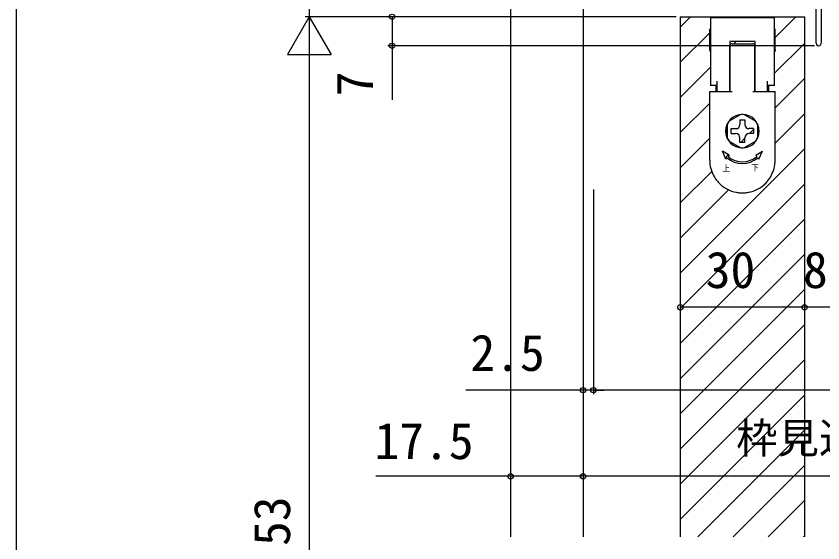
# Model space of a CAD drawing. Units: millimetres, scale not verified. Extents: x -525 to 525, y -783 to 780.
# Drawn here: x -524.9 to -330, y 326.5 to 453.6 of the extents above; entities that cross this region are included whole.
import ezdxf
from ezdxf.enums import TextEntityAlignment as Align

# ---------------------------------------------------------------- set-up
doc = ezdxf.new("R2010")
doc.units = ezdxf.units.MM
doc.header["$LTSCALE"] = 4
for name, color, linetype in [('0-3_YKK_11', 7, 'Continuous'), ('0-4_YKK_12', 2, 'Continuous'), ('0-5_YKK_13', 4, 'Continuous'), ('0-7_YKK_D', 6, 'Continuous'), ('0-8_YKK_ZWAK', 7, 'Continuous')]:
    doc.layers.add(name, color=color, linetype=linetype)
doc.styles.add('ＭＳ ゴシック', font='')
doc.styles.get('ＭＳ ゴシック').set_extended_font_data('MS Gothic')

msp = doc.modelspace()

# ---------------------------------------------------------------- linework, layer by layer
at = {"layer": '0-3_YKK_11'}
msp.add_line((-330.433, 476.429), (-330.433, 447.029), dxfattribs=at)
msp.add_lwpolyline([(-331.633, 447.029), (-331.633, 469.629), (-334.933, 469.629), (-334.933, 464.629)], dxfattribs=at)
msp.add_arc((-331.033, 447.029), 0.6, 179.99999, 0.00001, dxfattribs=at)
at = {"layer": '0-4_YKK_12'}
for p, q in [((-405.432, 508.929), (-405.433, 327.931)), ((-387.933, 484.929), (-387.933, 327.931)), ((-364.433, 453.43), (-334.433, 453.43)), ((-364.433, 453.43), (-364.433, 327.931)), ((-364.433, 450.945), (-361.949, 453.43)), ((-353.663, 453.23), (-353.464, 453.43)), ((-345.178, 453.23), (-344.978, 453.43)), ((-341.533, 448.39), (-336.493, 453.43)), ((-334.433, 453.43), (-334.433, 327.931)), ((-364.433, 442.46), (-357.333, 449.56)), ((-351.478, 446.93), (-350.978, 447.43)), ((-341.733, 439.704), (-334.433, 447.004)), ((-352.483, 445.925), (-352.433, 445.975)), ((-346.433, 443.49), (-346.383, 443.54)), ((-364.433, 433.975), (-357.133, 441.275)), ((-352.483, 437.44), (-352.433, 437.49)), ((-341.533, 431.419), (-334.433, 438.519)), ((-364.433, 425.49), (-357.333, 432.59)), ((-341.533, 422.934), (-334.433, 430.034)), ((-345.733, 427.219), (-345.657, 427.295)), ((-347.722, 425.23), (-346.733, 426.219)), ((-364.433, 417.004), (-357.333, 424.104)), ((-349.822, 423.13), (-348.833, 424.119)), ((-364.433, 391.548), (-334.433, 421.548)), ((-350.898, 422.054), (-350.677, 422.275)), ((-353.558, 419.394), (-352.835, 420.118)), ((-364.433, 408.519), (-356.848, 416.104)), ((-364.433, 383.063), (-334.433, 413.063)), ((-364.433, 400.034), (-352.789, 411.678)), ((-364.433, 374.578), (-334.433, 404.578)), ((-364.433, 366.093), (-334.433, 396.093)), ((-364.433, 357.607), (-334.433, 387.607)), ((-364.433, 349.122), (-334.433, 379.122)), ((-364.433, 340.637), (-334.433, 370.637)), ((-364.433, 332.152), (-334.433, 362.152)), ((-360.168, 327.931), (-334.433, 353.666)), ((-351.683, 327.931), (-334.433, 345.181)), ((-343.198, 327.931), (-334.433, 336.696)), ((-334.712, 327.931), (-334.433, 328.21))]:
    msp.add_line(p, q, dxfattribs=at)
at = {"layer": '0-5_YKK_13'}
for p, q in [((-357.133, 453.23), (-341.733, 453.23)), ((-357.133, 453.23), (-357.133, 436.73)), ((-341.733, 453.23), (-341.733, 436.73)), ((-357.133, 450.43), (-357.333, 450.43)), ((-341.533, 447.037), (-341.533, 449.93)), ((-357.333, 446.591), (-357.333, 447.037)), ((-357.333, 445.418), (-357.333, 446.591)), ((-352.483, 447.43), (-352.483, 435.43)), ((-346.383, 447.43), (-352.483, 447.43)), ((-352.433, 445.93), (-352.433, 446.43)), ((-351.933, 446.93), (-346.933, 446.93)), ((-346.433, 445.93), (-346.433, 446.43)), ((-346.383, 435.43), (-346.383, 447.43)), ((-357.333, 445.418), (-357.333, 445.151)), ((-357.333, 445.151), (-357.333, 445.118)), ((-357.333, 445.118), (-357.133, 445.118)), ((-352.483, 445.118), (-352.433, 445.118)), ((-352.433, 445.43), (-352.433, 445.93)), ((-352.433, 445.151), (-352.433, 445.418)), ((-352.433, 445.118), (-352.433, 445.151)), ((-352.433, 444.133), (-352.433, 445.118)), ((-346.433, 445.418), (-346.433, 445.427)), ((-346.433, 444.133), (-346.433, 445.118)), ((-346.433, 445.118), (-346.383, 445.118)), ((-341.733, 445.118), (-341.533, 445.118)), ((-341.533, 445.418), (-341.533, 445.151)), ((-341.533, 445.151), (-341.533, 445.118)), ((-346.433, 441.888), (-346.433, 443.418)), ((-352.433, 441.43), (-352.433, 441.888)), ((-352.433, 441.395), (-352.433, 441.43)), ((-352.433, 437.93), (-352.433, 439.93)), ((-346.433, 437.93), (-346.433, 439.93)), ((-357.133, 436.93), (-355.533, 436.93)), ((-355.758, 435.43), (-355.758, 436.93)), ((-355.533, 435.43), (-355.533, 437.93)), ((-352.433, 436.846), (-352.433, 437.93)), ((-352.433, 436.43), (-352.433, 436.846)), ((-346.433, 436.846), (-346.433, 437.93)), ((-346.433, 436.43), (-346.433, 436.846)), ((-343.333, 435.43), (-343.333, 437.93)), ((-343.333, 436.93), (-341.733, 436.93)), ((-343.108, 436.93), (-343.108, 435.43)), ((-357.333, 435.43), (-355.533, 435.43)), ((-357.333, 431.13), (-357.333, 435.43)), ((-352.433, 435.43), (-351.933, 435.43)), ((-346.933, 435.43), (-346.433, 435.43)), ((-346.433, 435.93), (-346.433, 436.43)), ((-346.433, 435.43), (-346.433, 435.93)), ((-346.433, 435.43), (-346.383, 435.43)), ((-341.533, 431.13), (-341.533, 435.43)), ((-357.333, 430.13), (-357.333, 431.13)), ((-341.533, 430.13), (-341.533, 431.13)), ((-357.333, 429.255), (-357.333, 430.13)), ((-357.333, 428.791), (-357.333, 429.255)), ((-357.333, 428.63), (-357.333, 428.791)), ((-349.967, 429.794), (-352.599, 428.274)), ((-346.267, 428.274), (-348.899, 429.794)), ((-341.533, 429.255), (-341.533, 430.13)), ((-353.183, 427.359), (-353.183, 424.3)), ((-353.133, 427.349), (-353.133, 424.31)), ((-350.033, 428.53), (-348.833, 428.53)), ((-350.033, 428.53), (-350.033, 427.43)), ((-348.833, 428.53), (-348.833, 427.43)), ((-345.733, 424.31), (-345.733, 427.349)), ((-345.683, 424.3), (-345.683, 427.359)), ((-341.533, 426.13), (-341.533, 428.13)), ((-357.333, 425.63), (-357.333, 426.13)), ((-357.333, 424.63), (-357.333, 425.004)), ((-352.133, 425.23), (-352.133, 426.43)), ((-352.133, 426.43), (-351.033, 426.43)), ((-352.133, 425.23), (-351.033, 425.23)), ((-346.733, 426.43), (-347.833, 426.43)), ((-346.733, 425.23), (-347.833, 425.23)), ((-346.733, 426.43), (-346.733, 425.23)), ((-341.533, 425.63), (-341.533, 426.13)), ((-341.533, 424.63), (-341.533, 425.004)), ((-357.333, 424.573), (-357.333, 424.63)), ((-357.333, 424.294), (-357.333, 424.573)), ((-357.333, 424.273), (-357.333, 424.294)), ((-357.333, 424.13), (-357.333, 424.273)), ((-357.333, 423.63), (-357.333, 424.13)), ((-357.333, 423.13), (-357.333, 423.63)), ((-357.333, 418.83), (-357.333, 423.13)), ((-352.599, 423.385), (-349.967, 421.865)), ((-350.033, 423.13), (-350.033, 424.23)), ((-348.833, 423.13), (-350.033, 423.13)), ((-348.899, 421.865), (-346.267, 423.385)), ((-348.833, 423.13), (-348.833, 424.23)), ((-341.533, 424.573), (-341.533, 424.63)), ((-341.533, 424.294), (-341.533, 424.573)), ((-341.533, 424.273), (-341.533, 424.294)), ((-341.533, 424.13), (-341.533, 424.273)), ((-341.533, 423.63), (-341.533, 424.13)), ((-341.533, 423.13), (-341.533, 423.63)), ((-341.533, 418.83), (-341.533, 423.13)), ((-353.418, 419.08), (-354.283, 421.03)), ((-352.647, 419.999), (-354.283, 421.03)), ((-346.219, 419.999), (-344.583, 421.03)), ((-345.448, 419.08), (-344.583, 421.03)), ((-353.418, 419.08), (-353.161, 419.387)), ((-352.647, 419.999), (-352.904, 419.693)), ((-346.219, 419.999), (-345.962, 419.693)), ((-345.448, 419.08), (-345.705, 419.387))]:
    msp.add_line(p, q, dxfattribs=at)
for points in [[(-357.333, 447.037), (-357.333, 449.93), (-357.333, 450.43)], [(-341.533, 449.93), (-341.533, 450.43), (-341.733, 450.43)], [(-341.533, 445.418), (-341.533, 446.591), (-341.533, 447.037)], [(-352.433, 445.418), (-352.433, 445.427), (-352.433, 445.43)], [(-346.433, 445.427), (-346.433, 445.43), (-346.433, 445.93)], [(-346.433, 445.118), (-346.433, 445.151), (-346.433, 445.418)], [(-352.433, 443.633), (-352.433, 443.99), (-352.433, 444.133)], [(-352.433, 441.888), (-352.433, 443.418), (-352.433, 443.633)], [(-346.433, 443.418), (-346.433, 443.633), (-346.433, 443.99), (-346.433, 444.133)], [(-352.433, 439.93), (-352.433, 441.388), (-352.433, 441.395)], [(-346.433, 441.395), (-346.433, 441.43), (-346.433, 441.888)], [(-346.433, 439.93), (-346.433, 441.388), (-346.433, 441.395)], [(-355.533, 435.43), (-352.483, 435.43), (-352.433, 435.43)], [(-352.433, 435.43), (-352.433, 435.93), (-352.433, 436.43)], [(-346.383, 435.43), (-343.333, 435.43), (-341.533, 435.43)], [(-341.533, 428.13), (-341.533, 428.63), (-341.533, 428.791), (-341.533, 429.255)], [(-357.333, 426.13), (-357.333, 428.13), (-357.333, 428.63)], [(-357.333, 425.004), (-357.333, 425.468), (-357.333, 425.63)], [(-341.533, 425.004), (-341.533, 425.468), (-341.533, 425.63)]]:
    msp.add_lwpolyline(points, dxfattribs=at)
for centre, radius, start, end in [((-351.933, 446.43), 0.5, 90, 180), ((-346.933, 446.43), 0.5, 0, 90), ((-349.433, 425.83), 4.05, 0, 180), ((-349.433, 425.83), 4, 82.33165, 97.66835), ((-349.433, 425.83), 4.05, 136.2623, 157.80839), ((-349.433, 425.83), 4, 142.33165, 157.66835), ((-351.033, 427.43), 1, 270, 0), ((-347.833, 427.43), 1, 180, 270), ((-349.433, 425.83), 4, 22.33165, 37.82349), ((-349.433, 425.83), 4.05, 180, 0), ((-351.033, 424.23), 1, 0, 90), ((-347.833, 424.23), 1, 90, 180), ((-349.433, 425.83), 4, 202.33165, 217.82349), ((-349.433, 425.83), 4, 322.17651, 337.66835), ((-349.433, 425.83), 4, 262.17651, 277.82349), ((-349.433, 423.83), 5.8, 230, 310), ((-349.433, 423.83), 5.4, 230, 310), ((-349.433, 418.83), 7.9, 180, 194.66485), ((-349.433, 418.83), 7.9, 345.33515, 0), ((-349.433, 418.83), 7.9, 194.66485, 198.44872), ((-349.433, 418.83), 7.9, 198.44872, 202.318), ((-349.433, 418.83), 7.9, 202.318, 225.86911), ((-349.433, 418.83), 7.9, 314.13089, 337.682), ((-349.433, 418.83), 7.9, 337.682, 341.55128), ((-349.433, 418.83), 7.9, 341.55128, 345.33515), ((-349.433, 418.83), 7.9, 225.86911, 226.18003), ((-349.433, 418.83), 7.9, 226.18003, 259.0546), ((-349.433, 418.83), 7.9, 280.9454, 313.81997), ((-349.433, 418.83), 7.9, 313.81997, 314.13089), ((-349.433, 418.83), 7.9, 259.0546, 262.72786), ((-349.433, 418.83), 7.9, 262.72786, 270), ((-349.433, 418.83), 7.9, 270, 277.27214), ((-349.433, 418.83), 7.9, 277.27214, 280.9454)]:
    msp.add_arc(centre, radius, start, end, dxfattribs=at)
at = {"layer": '0-7_YKK_D'}
for p, q in [((-454.077, 473.429), (-454.077, 453.43)), ((-454.077, 453.43), (-459.327, 444.336)), ((-366.433, 453.43), (-455.077, 453.43)), ((-365.433, 453.43), (-455.077, 453.43)), ((-454.077, 453.43), (-448.827, 444.336)), ((-454.077, 453.43), (-454.077, 435.243)), ((-365.433, 453.43), (-435.077, 453.43)), ((-332.033, 446.429), (-435.077, 446.429)), ((-459.327, 444.336), (-448.827, 444.336)), ((-454.077, 442.93), (-454.077, 216.933)), ((-387.933, 411.74), (-387.933, 341.542)), ((-387.933, 411.74), (-387.933, 362.329)), ((-387.933, 411.74), (-387.933, 341.542)), ((-385.433, 411.74), (-385.433, 362.329)), ((-364.433, 411.74), (-364.433, 382.329)), ((-334.433, 411.74), (-334.433, 382.329)), ((-334.433, 411.74), (-334.433, 382.329)), ((-405.433, 410.009), (-405.433, 341.542)), ((-385.433, 410.74), (-385.433, 362.329)), ((-334.433, 383.329), (-364.433, 383.329)), ((-326.433, 383.329), (-334.433, 383.329)), ((-387.933, 363.329), (-416.26, 363.329)), ((-385.433, 363.329), (-387.933, 363.329)), ((-237.433, 363.329), (-385.433, 363.329)), ((-385.433, 363.329), (-382.883, 363.329)), ((-234.933, 342.542), (-387.933, 342.542))]:
    msp.add_line(p, q, dxfattribs=at)
for points in [[(-434.077, 453.43), (-434.077, 446.429), (-434.077, 433.402)], [(-387.933, 342.542), (-405.433, 342.542), (-437.983, 342.542)]]:
    msp.add_lwpolyline(points, dxfattribs=at)
for centre in [(-434.077, 453.43), (-434.077, 446.429), (-364.433, 383.329), (-334.433, 383.329), (-334.433, 383.329), (-387.933, 363.329), (-385.433, 363.329), (-385.433, 363.329), (-405.433, 342.542), (-387.933, 342.542), (-387.933, 342.542)]:
    msp.add_circle(centre, 0.637, dxfattribs=at)
at = {"layer": '0-8_YKK_ZWAK'}
msp.add_line((-524.9, 746.8), (-524.9, -783.2), dxfattribs=at)

# ---------------------------------------------------------------- texts
at = {"layer": '0-5_YKK_13', "style": 'ＭＳ ゴシック', "width": 0.9}
for s, p in [('上', (-354.286, 415.687)), ('下', (-347.306, 415.87))]:
    msp.add_text(s, height=1.466, dxfattribs=at).set_placement(p, align=Align.BOTTOM_LEFT)
at = {"layer": '0-7_YKK_D', "style": 'ＭＳ ゴシック'}
for s, p in [('7', (-436.077, 434.243)), ('DH＝H－53', (-456.077, 283.77))]:
    msp.add_text(s, height=8.798, rotation=90, dxfattribs=at).set_placement(p, align=Align.BOTTOM_LEFT)
for s, height, p in [('30', 8.798, (-358.297, 385.329)), ('8', 8.798, (-334.797, 385.329)), ('2.5', 8.798, (-415.147, 365.329)), ('17.5', 8.798, (-438.323, 344.042)), ('枠見込【153】', 7.331, (-350.95, 345.906))]:
    msp.add_text(s, height=height, dxfattribs=at).set_placement(p, align=Align.BOTTOM_LEFT)

doc.saveas('drawing.dxf')
